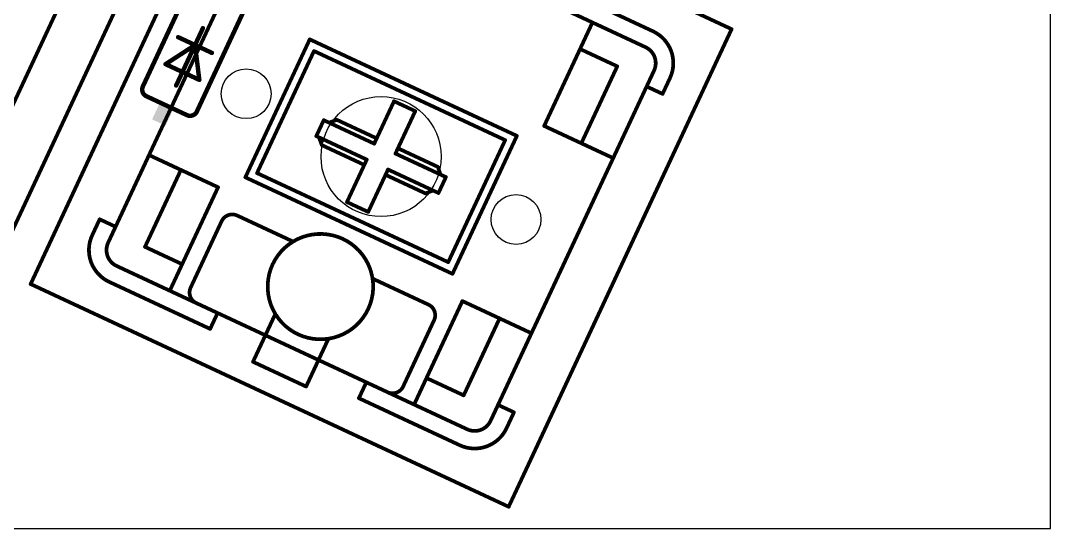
# Model space of a CAD drawing. Extents: x 0 to 155, y -1 to 106.
# Drawn here: x 119.78 to 154.92, y -1.27 to 16.08 of the extents above; entities that cross this region are included whole.
import ezdxf

# ---------------------------------------------------------------- set-up
doc = ezdxf.new("R2010")
doc.units = 0
doc.layers.add('20', color=7, linetype='CONTINUOUS')
doc.layers.add('21', color=253, linetype='CONTINUOUS')

# ---------------------------------------------------------------- blocks, each defined once
blk = doc.blocks.new('RECT')
blk.add_solid([(-0.5, -0.5), (0.5, -0.5), (-0.5, 0.5), (0.5, 0.5)])

msp = doc.modelspace()

# ---------------------------------------------------------------- linework, layer by layer
at = {"layer": '20'}
for p, q in [((154.92, -1.27), (154.92, 106.35)), ((0, -1.27), (154.92, -1.27))]:
    msp.add_line(p, q, dxfattribs=at)
for centre, radius in [((127.476, 13.5769), 0.85), ((132.08, 11.43), 2.05), ((136.684, 9.2831), 0.85)]:
    msp.add_circle(centre, radius, dxfattribs=at)
at = {"layer": '21'}
for points, const_width in [([(126.2603, 23.4032), (118.6532, 7.0897)], 0.127), ([(120.1197, 7.0768), (127.7268, 23.3903)], 0.127), ([(127.7268, 23.3903), (144.0403, 15.7832)], 0.127), ([(123.3611, 21.445), (118.2897, 10.5693)], 0.127), ([(123.0189, 9.035), (128.0903, 19.9107)], 0.127), ([(125.668, 17.511), (123.9504, 13.8278)], 0.1524), ([(137.9141, 17.3159), (141.3581, 15.7099)], 0.127), ([(127.5096, 16.6522), (125.792, 12.969)], 0.1524), ([(137.6605, 16.7721), (141.1045, 15.1661)], 0.127), ([(125.9984, 15.8155), (125.73, 15.24)], 0.1524), ([(144.0403, 15.7832), (136.4332, -0.5303)], 0.127), ([(138.8692, 15.1051), (139.2919, 16.0114)], 0.127), ([(125.73, 15.24), (125.1545, 15.5084)], 0.1524), ([(127.4466, 10.7218), (129.6442, 15.4346)], 0.127), ([(129.6442, 15.4346), (136.7134, 12.1382)], 0.127), ([(124.7251, 14.5876), (125.73, 15.24)], 0.1524), ([(125.73, 15.24), (125.0859, 13.8588)], 0.1524), ([(125.73, 15.24), (125.8761, 14.0508)], 0.1524), ([(126.3055, 14.9716), (125.73, 15.24)], 0.1524), ([(137.6437, 12.4768), (138.8692, 15.1051)], 0.127), ([(138.8692, 15.1051), (140.1381, 14.5134)], 0.127), ([(127.8453, 10.8669), (129.7893, 15.0359)], 0.127), ([(129.7893, 15.0359), (136.3147, 11.9931)], 0.127), ([(125.8761, 14.0508), (124.7251, 14.5876)], 0.1524), ([(138.9125, 11.8851), (140.1381, 14.5134)], 0.127), ([(141.3947, 14.3688), (141.1411, 13.825)], 0.127), ([(141.9385, 14.1152), (141.6849, 13.5714)], 0.127), ([(141.1411, 13.825), (136.0697, 2.9493)], 0.127), ([(141.1411, 13.825), (141.6849, 13.5714)], 0.127), ([(125.4545, 12.8461), (124.0733, 13.4902)], 0.1524), ([(131.9288, 12.0522), (132.5205, 13.321)], 0.127), ([(132.5205, 13.321), (133.2455, 12.9829)], 0.127), ([(133.2455, 12.9829), (132.6538, 11.7141)], 0.127), ([(129.8687, 12.1301), (130.1223, 12.6739)], 0.127), ([(130.1223, 12.6739), (130.3035, 12.5894)], 0.127), ([(130.3035, 12.5894), (130.5693, 12.6861)], 0.127), ([(130.3035, 12.5894), (131.8443, 11.8709)], 0.127), ([(130.5693, 12.6861), (131.9288, 12.0522)], 0.127), ([(137.6437, 12.4768), (138.9125, 11.8851)], 0.127), ([(129.8687, 12.1301), (129.9593, 12.0879)], 0.127), ([(131.5907, 11.3272), (129.9593, 12.0879)], 0.127), ([(129.9593, 12.0879), (130.0561, 11.8221)], 0.127), ([(131.8443, 11.8709), (131.9288, 12.0522)], 0.127), ([(136.3147, 11.9931), (134.3707, 7.8241)], 0.127), ([(136.7134, 12.1382), (134.5158, 7.4254)], 0.127), ([(138.9125, 11.8851), (140.0001, 11.378)], 0.127), ([(130.0561, 11.8221), (131.5062, 11.1459)], 0.127), ([(132.6538, 11.7141), (132.5693, 11.5328)], 0.127), ([(132.6538, 11.7141), (134.0133, 11.0802)], 0.127), ([(124.1599, 11.482), (125.2475, 10.9749)], 0.127), ([(131.5062, 11.1459), (131.5907, 11.3272)], 0.127), ([(132.5693, 11.5328), (134.11, 10.8144)], 0.127), ([(124.0219, 8.3466), (125.2475, 10.9749)], 0.127), ([(125.2475, 10.9749), (126.5163, 10.3832)], 0.127), ([(134.3707, 7.8241), (127.8453, 10.8669)], 0.127), ([(130.9145, 9.8771), (131.5062, 11.1459)], 0.127), ([(132.3157, 10.9891), (132.2312, 10.8078)], 0.127), ([(133.8565, 10.2706), (132.3157, 10.9891)], 0.127), ([(134.11, 10.8144), (134.0133, 11.0802)], 0.127), ([(134.5158, 7.4254), (127.4466, 10.7218)], 0.127), ([(132.2312, 10.8078), (131.6395, 9.539)], 0.127), ([(132.2312, 10.8078), (133.5907, 10.1739)], 0.127), ([(134.2913, 10.7299), (134.0377, 10.1861)], 0.127), ([(134.11, 10.8144), (134.2913, 10.7299)], 0.127), ([(125.2908, 7.7549), (126.5163, 10.3832)], 0.127), ([(133.5907, 10.1739), (133.8565, 10.2706)], 0.127), ([(134.0377, 10.1861), (133.8565, 10.2706)], 0.127), ([(131.6395, 9.539), (130.9145, 9.8771)], 0.127), ([(122.2215, 8.7448), (122.4751, 9.2886)], 0.127), ([(123.0189, 9.035), (122.4751, 9.2886)], 0.127), ([(126.6375, 9.2233), (125.581, 6.9576)], 0.127), ([(129.0723, 8.5293), (127.1691, 9.4168)], 0.127), ([(122.7653, 8.4912), (123.0189, 9.035)], 0.127), ([(124.0219, 8.3466), (125.2908, 7.7549)], 0.127), ([(126.4995, 6.0879), (123.0555, 7.6939)], 0.127), ([(124.8681, 6.8486), (125.2908, 7.7549)], 0.127), ([(136.4332, -0.5303), (120.1197, 7.0768)], 0.127), ([(126.2459, 5.5441), (122.8019, 7.1501)], 0.127), ([(133.6945, 6.374), (131.7913, 7.2615)], 0.127), ([(133.6288, 3.8668), (134.8544, 6.4951)], 0.127), ([(134.8544, 6.4951), (136.1232, 5.9035)], 0.127), ([(126.4995, 6.0879), (126.2459, 5.5441)], 0.127), ([(128.1308, 5.3272), (126.4995, 6.0879)], 0.127), ([(128.1308, 5.3272), (128.4689, 6.0522)], 0.127), ([(133.888, 5.8424), (132.8314, 3.5766)], 0.127), ([(134.8976, 3.2752), (136.1232, 5.9035)], 0.127), ([(136.1232, 5.9035), (137.2108, 5.3963)], 0.127), ([(128.1308, 5.3272), (127.7082, 4.4209)], 0.127), ([(129.9435, 4.482), (128.1308, 5.3272)], 0.127), ([(130.2816, 5.207), (129.9435, 4.482)], 0.127), ([(129.5208, 3.5757), (127.7082, 4.4209)], 0.127), ([(129.9435, 4.482), (129.5208, 3.5757)], 0.127), ([(131.5748, 3.7213), (129.9435, 4.482)], 0.127), ([(133.2062, 2.9605), (133.6288, 3.8668)], 0.127), ([(133.6288, 3.8668), (134.8976, 3.2752)], 0.127), ([(131.5748, 3.7213), (131.3212, 3.1775)], 0.127), ([(135.0188, 2.1153), (131.5748, 3.7213)], 0.127), ([(134.7652, 1.5715), (131.3212, 3.1775)], 0.127), ([(136.0697, 2.9493), (135.8161, 2.4055)], 0.127), ([(136.0697, 2.9493), (136.6135, 2.6957)], 0.127), ([(136.6135, 2.6957), (136.3599, 2.1519)], 0.127)]:
    msp.add_lwpolyline(points, dxfattribs=dict(at, const_width=const_width))
for points, const_width in [([(126.0329, 15.7994, 1), (125.9638, 15.8316)], 0.0762), ([(139.3206, 15.998, 1), (139.2631, 16.0248)], 0.0635), ([(144.0691, 15.7698, 1), (144.0116, 15.7966)], 0.0635), ([(144.0269, 15.7544, 1), (144.0538, 15.812)], 0.0635), ([(125.1706, 15.5429, 1), (125.1384, 15.4738)], 0.0762), ([(129.6576, 15.4634, 1), (129.6308, 15.4058)], 0.0635), ([(129.673, 15.4212, 1), (129.6154, 15.448)], 0.0635), ([(141.3715, 15.7387, 1), (141.3446, 15.6811)], 0.0635), ([(141.9385, 14.1152, 0.4142), (141.3581, 15.7099)], 0.127), ([(141.3446, 15.6811, 1), (141.3715, 15.7387)], 0.0635), ([(125.7678, 15.2446, 1), (125.6922, 15.2354)], 0.0762), ([(125.7461, 15.2745, 1), (125.7139, 15.2055)], 0.0762), ([(125.6955, 15.2561, 1), (125.7645, 15.2239)], 0.0762), ([(125.7645, 15.2239, 1), (125.6955, 15.2561)], 0.0762), ([(125.7507, 15.208, 1), (125.7093, 15.272)], 0.0762), ([(125.7139, 15.2055, 1), (125.7461, 15.2745)], 0.0762), ([(138.8827, 15.1338, 1), (138.8558, 15.0763)], 0.0635), ([(138.8405, 15.1185, 1), (138.898, 15.0916)], 0.0635), ([(138.898, 15.0916, 1), (138.8405, 15.1185)], 0.0635), ([(141.3947, 14.3688, 0.4142), (141.1045, 15.1661)], 0.127), ([(141.1179, 15.1949, 1), (141.0911, 15.1374)], 0.0635), ([(141.0911, 15.1374, 1), (141.1179, 15.1949)], 0.0635), ([(126.2894, 14.9371, 1), (126.3216, 15.0062)], 0.0762), ([(129.8027, 15.0647, 1), (129.7759, 15.0072)], 0.0635), ([(129.8181, 15.0225, 1), (129.7605, 15.0493)], 0.0635), ([(124.7412, 14.6221, 1), (124.709, 14.553)], 0.0762), ([(124.7044, 14.6195, 1), (124.7459, 14.5556)], 0.0762), ([(140.1669, 14.5, 1), (140.1093, 14.5268)], 0.0635), ([(140.1247, 14.4846, 1), (140.1515, 14.5422)], 0.0635), ([(141.3659, 14.3822, 1), (141.4235, 14.3554)], 0.0635), ([(141.4235, 14.3554, 1), (141.3659, 14.3822)], 0.0635), ([(125.8383, 14.0462, 1), (125.9139, 14.0555)], 0.0762), ([(125.86, 14.0163, 1), (125.8922, 14.0854)], 0.0762), ([(141.9097, 14.1286, 1), (141.9673, 14.1018)], 0.0635), ([(141.9673, 14.1018, 1), (141.9097, 14.1286)], 0.0635), ([(123.9504, 13.8278, 0.4142), (124.0733, 13.4902)], 0.1524), ([(123.9159, 13.8439, 1), (123.985, 13.8117)], 0.0762), ([(123.985, 13.8117, 1), (123.9159, 13.8439)], 0.0762), ([(125.0514, 13.8749, 1), (125.1205, 13.8427)], 0.0762), ([(141.1545, 13.8538, 1), (141.1277, 13.7962)], 0.0635), ([(141.1123, 13.8384, 1), (141.1699, 13.8116)], 0.0635), ([(141.1699, 13.8116, 1), (141.1123, 13.8384)], 0.0635), ([(124.0894, 13.5247, 1), (124.0572, 13.4557)], 0.0762), ([(124.0572, 13.4557, 1), (124.0894, 13.5247)], 0.0762), ([(132.5339, 13.3498, 1), (132.507, 13.2923)], 0.0635), ([(132.5492, 13.3076, 1), (132.4917, 13.3344)], 0.0635), ([(141.6561, 13.5848, 1), (141.7137, 13.558)], 0.0635), ([(141.6715, 13.5426, 1), (141.6983, 13.6002)], 0.0635), ([(125.4545, 12.8461, 0.4142), (125.792, 12.969)], 0.1524), ([(125.7575, 12.9851, 1), (125.8266, 12.9529)], 0.0762), ([(125.8266, 12.9529, 1), (125.7575, 12.9851)], 0.0762), ([(133.2743, 12.9695, 1), (133.2167, 12.9964)], 0.0635), ([(133.2321, 12.9542, 1), (133.2589, 13.0117)], 0.0635), ([(125.4706, 12.8807, 1), (125.4384, 12.8116)], 0.0762), ([(125.4384, 12.8116, 1), (125.4706, 12.8807)], 0.0762), ([(130.1357, 12.7027, 1), (130.1089, 12.6451)], 0.0635), ([(130.1511, 12.6605, 1), (130.0935, 12.6873)], 0.0635), ([(130.317, 12.6182, 1), (130.2901, 12.5606)], 0.0635), ([(130.5827, 12.7149, 1), (130.5559, 12.6574)], 0.0635), ([(130.5802, 12.6563, 1), (130.5585, 12.716)], 0.0635), ([(130.2927, 12.6192, 1), (130.3144, 12.5596)], 0.0635), ([(130.2901, 12.5606, 1), (130.317, 12.6182)], 0.0635), ([(137.6571, 12.5055, 1), (137.6302, 12.448)], 0.0635), ([(137.6149, 12.4902, 1), (137.6724, 12.4634)], 0.0635), ([(129.8821, 12.1589, 1), (129.8553, 12.1014)], 0.0635), ([(129.8399, 12.1435, 1), (129.8975, 12.1167)], 0.0635), ([(129.9892, 12.0987, 1), (129.9295, 12.077)], 0.0635), ([(129.9728, 12.1166, 1), (129.9459, 12.0591)], 0.0635), ([(129.9459, 12.0591, 1), (129.9728, 12.1166)], 0.0635), ([(131.9, 12.0656, 1), (131.9576, 12.0388)], 0.0635), ([(131.9576, 12.0388, 1), (131.9, 12.0656)], 0.0635), ([(131.9154, 12.0234, 1), (131.9422, 12.081)], 0.0635), ([(136.3435, 11.9797, 1), (136.286, 12.0065)], 0.0635), ([(136.3013, 11.9643, 1), (136.3281, 12.0219)], 0.0635), ([(136.7422, 12.1248, 1), (136.6846, 12.1516)], 0.0635), ([(136.7, 12.1094, 1), (136.7268, 12.167)], 0.0635), ([(138.9259, 11.9139, 1), (138.8991, 11.8563)], 0.0635), ([(130.0695, 11.8509, 1), (130.0427, 11.7933)], 0.0635), ([(130.0262, 11.8112, 1), (130.0859, 11.8329)], 0.0635), ([(131.8155, 11.8844, 1), (131.873, 11.8575)], 0.0635), ([(131.8308, 11.8422, 1), (131.8577, 11.8997)], 0.0635), ([(132.6672, 11.7429, 1), (132.6404, 11.6853)], 0.0635), ([(132.6251, 11.7275, 1), (132.6826, 11.7007)], 0.0635), ([(132.6826, 11.7007, 1), (132.6251, 11.7275)], 0.0635), ([(138.8837, 11.8985, 1), (138.9413, 11.8717)], 0.0635), ([(138.8991, 11.8563, 1), (138.9259, 11.9139)], 0.0635), ([(124.1734, 11.5108, 1), (124.1465, 11.4533)], 0.0635), ([(131.6195, 11.3137, 1), (131.5619, 11.3406)], 0.0635), ([(131.5773, 11.2984, 1), (131.6041, 11.3559)], 0.0635), ([(132.5827, 11.5616, 1), (132.5559, 11.5041)], 0.0635), ([(132.5405, 11.5463, 1), (132.5981, 11.5194)], 0.0635), ([(139.9866, 11.3492, 1), (140.0135, 11.4067)], 0.0635), ([(125.2609, 11.0037, 1), (125.2341, 10.9461)], 0.0635), ([(125.2763, 10.9615, 1), (125.2187, 10.9883)], 0.0635), ([(125.2341, 10.9461, 1), (125.2609, 11.0037)], 0.0635), ([(127.8587, 10.8957, 1), (127.8319, 10.8381)], 0.0635), ([(127.8165, 10.8803, 1), (127.874, 10.8535)], 0.0635), ([(131.4774, 11.1593, 1), (131.5349, 11.1325)], 0.0635), ([(131.5349, 11.1325, 1), (131.4774, 11.1593)], 0.0635), ([(131.4927, 11.1171, 1), (131.5196, 11.1747)], 0.0635), ([(132.3292, 11.0178, 1), (132.3023, 10.9603)], 0.0635), ([(132.3445, 10.9756, 1), (132.287, 11.0025)], 0.0635), ([(134.0431, 11.091, 1), (133.9835, 11.0693)], 0.0635), ([(133.9999, 11.0514, 1), (134.0267, 11.109)], 0.0635), ([(127.46, 10.7506, 1), (127.4332, 10.693)], 0.0635), ([(127.4178, 10.7352, 1), (127.4754, 10.7084)], 0.0635), ([(132.2446, 10.8366, 1), (132.2178, 10.779)], 0.0635), ([(132.2024, 10.8212, 1), (132.26, 10.7944)], 0.0635), ([(132.26, 10.7944, 1), (132.2024, 10.8212)], 0.0635), ([(134.1234, 10.8432, 1), (134.0966, 10.7856)], 0.0635), ([(134.0802, 10.8035, 1), (134.1399, 10.8253)], 0.0635), ([(134.0966, 10.7856, 1), (134.1234, 10.8432)], 0.0635), ([(134.3201, 10.7165, 1), (134.2625, 10.7433)], 0.0635), ([(134.2779, 10.7011, 1), (134.3047, 10.7586)], 0.0635), ([(126.5451, 10.3698, 1), (126.4876, 10.3966)], 0.0635), ([(126.5029, 10.3545, 1), (126.5298, 10.412)], 0.0635), ([(133.5798, 10.2037, 1), (133.6015, 10.144)], 0.0635), ([(133.5773, 10.1451, 1), (133.6041, 10.2026)], 0.0635), ([(133.8699, 10.2994, 1), (133.843, 10.2418)], 0.0635), ([(133.843, 10.2418, 1), (133.8699, 10.2994)], 0.0635), ([(133.8673, 10.2408, 1), (133.8456, 10.3004)], 0.0635), ([(134.0089, 10.1995, 1), (134.0665, 10.1727)], 0.0635), ([(134.0243, 10.1573, 1), (134.0511, 10.2149)], 0.0635), ([(130.9279, 9.9058, 1), (130.9011, 9.8483)], 0.0635), ([(130.8857, 9.8905, 1), (130.9433, 9.8636)], 0.0635), ([(127.1691, 9.4168, 0.4142), (126.6375, 9.2233)], 0.127), ([(131.6108, 9.5524, 1), (131.6683, 9.5255)], 0.0635), ([(131.6261, 9.5102, 1), (131.653, 9.5677)], 0.0635), ([(122.4885, 9.3174, 1), (122.4617, 9.2598)], 0.0635), ([(122.5039, 9.2752, 1), (122.4463, 9.302)], 0.0635), ([(126.6087, 9.2368, 1), (126.6663, 9.2099)], 0.0635), ([(126.6663, 9.2099, 1), (126.6087, 9.2368)], 0.0635), ([(127.1825, 9.4456, 1), (127.1557, 9.388)], 0.0635), ([(127.1557, 9.388, 1), (127.1825, 9.4456)], 0.0635), ([(122.2215, 8.7448, 0.4142), (122.8019, 7.1501)], 0.127), ([(122.1927, 8.7582, 1), (122.2503, 8.7314)], 0.0635), ([(122.2503, 8.7314, 1), (122.1927, 8.7582)], 0.0635), ([(122.9901, 9.0484, 1), (123.0476, 9.0216)], 0.0635), ([(123.0476, 9.0216, 1), (122.9901, 9.0484)], 0.0635), ([(123.0055, 9.0062, 1), (123.0323, 9.0638)], 0.0635), ([(130.7699, 8.6204, 1), (129.2485, 5.3577)], 0.127), ([(122.7653, 8.4912, 0.4142), (123.0555, 7.6939)], 0.127), ([(122.7365, 8.5046, 1), (122.7941, 8.4778)], 0.0635), ([(122.7941, 8.4778, 1), (122.7365, 8.5046)], 0.0635), ([(129.0589, 8.5005, 1), (129.0857, 8.5581)], 0.0635), ([(129.2485, 5.3577, 1), (130.7699, 8.6204)], 0.127), ([(130.7833, 8.6492, 1), (130.7565, 8.5917)], 0.0635), ([(130.7565, 8.5917, 1), (130.7833, 8.6492)], 0.0635), ([(124.0353, 8.3754, 1), (124.0085, 8.3178)], 0.0635), ([(123.9931, 8.36, 1), (124.0507, 8.3332)], 0.0635), ([(123.0689, 7.7226, 1), (123.0421, 7.6651)], 0.0635), ([(123.0421, 7.6651, 1), (123.0689, 7.7226)], 0.0635), ([(125.262, 7.7684, 1), (125.3195, 7.7415)], 0.0635), ([(125.3195, 7.7415, 1), (125.262, 7.7684)], 0.0635), ([(125.2773, 7.7262, 1), (125.3042, 7.7837)], 0.0635), ([(134.3419, 7.8375, 1), (134.3995, 7.8106)], 0.0635), ([(134.3573, 7.7953, 1), (134.3841, 7.8528)], 0.0635), ([(134.487, 7.4388, 1), (134.5446, 7.412)], 0.0635), ([(134.5024, 7.3966, 1), (134.5292, 7.4542)], 0.0635), ([(120.1331, 7.1056, 1), (120.1062, 7.048)], 0.0635), ([(120.0909, 7.0902, 1), (120.1484, 7.0634)], 0.0635), ([(122.8154, 7.1789, 1), (122.7885, 7.1213)], 0.0635), ([(122.7885, 7.1213, 1), (122.8154, 7.1789)], 0.0635), ([(131.8047, 7.2902, 1), (131.7778, 7.2327)], 0.0635), ([(124.8394, 6.862, 1), (124.8969, 6.8352)], 0.0635), ([(125.581, 6.9576, 0.4142), (125.7744, 6.426)], 0.127), ([(125.5522, 6.971, 1), (125.6097, 6.9442)], 0.0635), ([(125.6097, 6.9442, 1), (125.5522, 6.971)], 0.0635), ([(125.761, 6.3972, 1), (125.7879, 6.4548)], 0.0635), ([(133.888, 5.8424, 0.4142), (133.6945, 6.374)], 0.127), ([(133.7079, 6.4027, 1), (133.6811, 6.3452)], 0.0635), ([(133.6811, 6.3452, 1), (133.7079, 6.4027)], 0.0635), ([(134.8678, 6.5239, 1), (134.841, 6.4664)], 0.0635), ([(134.8832, 6.4817, 1), (134.8256, 6.5086)], 0.0635), ([(126.5129, 6.1167, 1), (126.4861, 6.0591)], 0.0635), ([(126.5283, 6.0745, 1), (126.4707, 6.1013)], 0.0635), ([(126.4861, 6.0591, 1), (126.5129, 6.1167)], 0.0635), ([(128.4977, 6.0388, 1), (128.4402, 6.0657)], 0.0635), ([(133.8592, 5.8558, 1), (133.9167, 5.829)], 0.0635), ([(133.9167, 5.829, 1), (133.8592, 5.8558)], 0.0635), ([(136.1366, 5.9322, 1), (136.1098, 5.8747)], 0.0635), ([(136.152, 5.8901, 1), (136.0944, 5.9169)], 0.0635), ([(136.1098, 5.8747, 1), (136.1366, 5.9322)], 0.0635), ([(126.2171, 5.5575, 1), (126.2747, 5.5307)], 0.0635), ([(126.2325, 5.5154, 1), (126.2593, 5.5729)], 0.0635), ([(128.1443, 5.356, 1), (128.1174, 5.2984)], 0.0635), ([(128.1021, 5.3406, 1), (128.1596, 5.3138)], 0.0635), ([(128.1596, 5.3138, 1), (128.1021, 5.3406)], 0.0635), ([(128.1174, 5.2984, 1), (128.1443, 5.356)], 0.0635), ([(129.2619, 5.3865, 1), (129.235, 5.329)], 0.0635), ([(129.235, 5.329, 1), (129.2619, 5.3865)], 0.0635), ([(137.1974, 5.3676, 1), (137.2242, 5.4251)], 0.0635), ([(130.3103, 5.1936, 1), (130.2528, 5.2204)], 0.0635), ([(127.7216, 4.4497, 1), (127.6948, 4.3921)], 0.0635), ([(127.6794, 4.4343, 1), (127.737, 4.4075)], 0.0635), ([(129.9569, 4.5107, 1), (129.93, 4.4532)], 0.0635), ([(129.9147, 4.4954, 1), (129.9722, 4.4685)], 0.0635), ([(129.9722, 4.4685, 1), (129.9147, 4.4954)], 0.0635), ([(129.93, 4.4532, 1), (129.9569, 4.5107)], 0.0635), ([(133.6422, 3.8956, 1), (133.6154, 3.8381)], 0.0635), ([(133.6, 3.8803, 1), (133.6576, 3.8534)], 0.0635), ([(133.6576, 3.8534, 1), (133.6, 3.8803)], 0.0635), ([(129.4921, 3.5891, 1), (129.5496, 3.5622)], 0.0635), ([(129.5074, 3.5469, 1), (129.5343, 3.6044)], 0.0635), ([(131.5882, 3.75, 1), (131.5614, 3.6925)], 0.0635), ([(131.6036, 3.7078, 1), (131.546, 3.7347)], 0.0635), ([(131.5614, 3.6925, 1), (131.5882, 3.75)], 0.0635), ([(132.2999, 3.3832, 0.4142), (132.8314, 3.5766)], 0.127), ([(132.8026, 3.59, 1), (132.8602, 3.5632)], 0.0635), ([(132.8602, 3.5632, 1), (132.8026, 3.59)], 0.0635), ([(131.3347, 3.2062, 1), (131.3078, 3.1487)], 0.0635), ([(131.2925, 3.1909, 1), (131.35, 3.164)], 0.0635), ([(132.3133, 3.4119, 1), (132.2864, 3.3544)], 0.0635), ([(134.8688, 3.2886, 1), (134.9264, 3.2618)], 0.0635), ([(134.8842, 3.2464, 1), (134.911, 3.304)], 0.0635), ([(133.1774, 2.974, 1), (133.2349, 2.9471)], 0.0635), ([(136.0831, 2.9781, 1), (136.0563, 2.9205)], 0.0635), ([(136.0409, 2.9627, 1), (136.0985, 2.9359)], 0.0635), ([(136.0985, 2.9359, 1), (136.0409, 2.9627)], 0.0635), ([(135.0188, 2.1153, 0.4142), (135.8161, 2.4055)], 0.127), ([(135.8449, 2.3921, 1), (135.7874, 2.4189)], 0.0635), ([(136.6423, 2.6823, 1), (136.5847, 2.7091)], 0.0635), ([(136.6001, 2.667, 1), (136.6269, 2.7245)], 0.0635), ([(134.7652, 1.5715, 0.4142), (136.3599, 2.1519)], 0.127), ([(135.0322, 2.1441, 1), (135.0054, 2.0865)], 0.0635), ([(135.0054, 2.0865, 1), (135.0322, 2.1441)], 0.0635), ([(135.7874, 2.4189, 1), (135.8449, 2.3921)], 0.0635), ([(136.3311, 2.1654, 1), (136.3887, 2.1385)], 0.0635), ([(136.3887, 2.1385, 1), (136.3311, 2.1654)], 0.0635), ([(134.7786, 1.6003, 1), (134.7518, 1.5427)], 0.0635), ([(134.7518, 1.5427, 1), (134.7786, 1.6003)], 0.0635), ([(136.4044, -0.5169, 1), (136.462, -0.5438)], 0.0635), ([(136.4198, -0.5591, 1), (136.4466, -0.5016)], 0.0635)]:
    msp.add_lwpolyline(points, format="xyb", dxfattribs=dict(at, const_width=const_width))

# ---------------------------------------------------------------- block references
at = {"layer": '21', "xscale": 0.635, "yscale": 0.508, "rotation": 245}
msp.add_blockref('RECT', (124.6297, 12.8804), dxfattribs=at)

doc.saveas('drawing.dxf')
